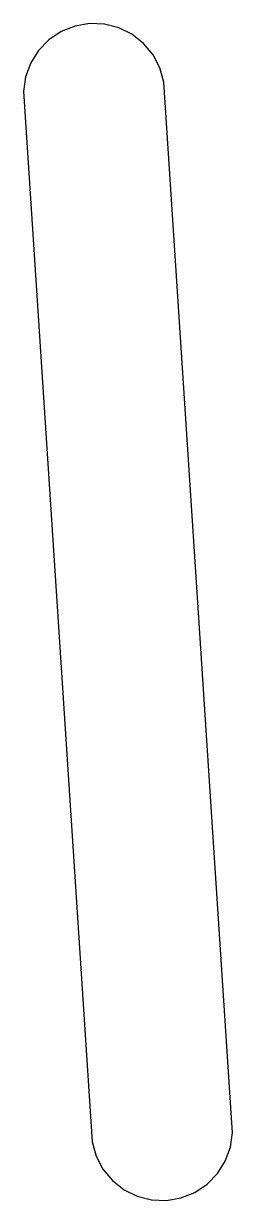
# Model space of a CAD drawing. Header units: metres. Extents: x -9.8 to 5, y -5 to 78.1.
import ezdxf

# ---------------------------------------------------------------- set-up
doc = ezdxf.new("R2010")
doc.units = ezdxf.units.M

msp = doc.modelspace()

# ---------------------------------------------------------------- linework, layer by layer
for p, q in [((-7.10298, 77.5012), (-7.97223, 76.9206)), ((-6.13205, 77.8883), (-7.10298, 77.5012)), ((-5.10182, 78.0652), (-6.13205, 77.8883)), ((-4.05736, 78.0239), (-5.10182, 78.0652)), ((-3.04428, 77.7664), (-4.05736, 78.0239)), ((-2.10687, 77.3039), (-3.04428, 77.7664)), ((-1.28613, 76.6566), (-2.10687, 77.3039)), ((-7.97223, 76.9206), (-8.70175, 76.172)), ((-0.617874, 75.8529), (-1.28613, 76.6566)), ((-8.70175, 76.172), (-9.2597, 75.2881)), ((-0.131363, 74.9277), (-0.617874, 75.8529)), ((-9.2597, 75.2881), (-9.62167, 74.3075)), ((0.152176, 73.9216), (-0.131363, 74.9277)), ((-9.62167, 74.3075), (-9.77187, 73.273)), ((4.92793, 0.84581), (0.152176, 73.9216)), ((-9.77187, 73.273), (-4.92793, -0.84581)), ((4.99609, -0.197235), (4.92793, 0.84581)), ((4.84592, -1.23167), (4.99609, -0.197235)), ((-4.92793, -0.84581), (-4.64439, -1.8519)), ((4.48395, -2.21228), (4.84592, -1.23167)), ((-4.64439, -1.8519), (-4.15787, -2.77705)), ((3.92598, -3.09621), (4.48395, -2.21228)), ((-4.15787, -2.77705), (-3.48962, -3.58084)), ((3.19646, -3.8448), (3.92598, -3.09621)), ((-3.48962, -3.58084), (-2.66887, -4.22812)), ((2.32722, -4.42537), (3.19646, -3.8448)), ((-2.66887, -4.22812), (-1.73146, -4.69063)), ((-1.73146, -4.69063), (-0.718399, -4.94812)), ((-0.718399, -4.94812), (0.326065, -4.98935)), ((0.326065, -4.98935), (1.35629, -4.81253)), ((1.35629, -4.81253), (2.32722, -4.42537))]:
    msp.add_line(p, q)

doc.saveas('drawing.dxf')
